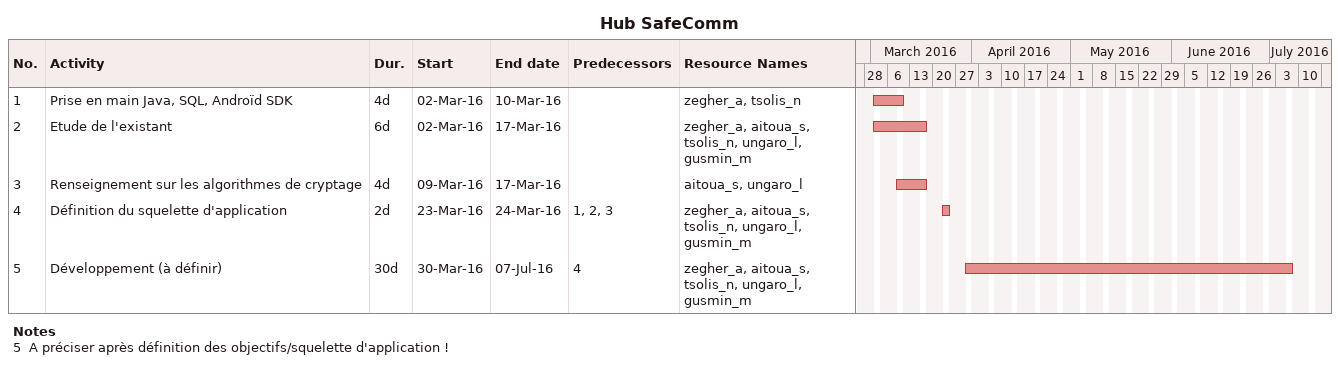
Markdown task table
Hub SafeComm

| ID | Task | Duration | Start | Finish | Predecessors | Resources |
|---|---|---|---|---|---|---|
| 1 | Prise en main Java, SQL, Androïd SDK | 4d | 2016-03-02 | 2016-03-10 |  | zegher_a, tsolis_n |
| 2 | Etude de l'existant | 6d | 2016-03-02 | 2016-03-17 |  | zegher_a, aitoua_s, tsolis_n, ungaro_l, gusmin_m |
| 3 | Renseignement sur les algorithmes de cryptage | 4d | 2016-03-09 | 2016-03-17 |  | aitoua_s, ungaro_l |
| 4 | Définition du squelette d'application | 2d | 2016-03-23 | 2016-03-24 | 1, 2, 3 | zegher_a, aitoua_s, tsolis_n, ungaro_l, gusmin_m |
| 5 | Développement (à définir) | 30d | 2016-03-30 | 2016-07-07 | 4 | zegher_a, aitoua_s, tsolis_n, ungaro_l, gusmin_m |

Notes
- 5: A préciser après définition des objectifs/squelette d'application !
